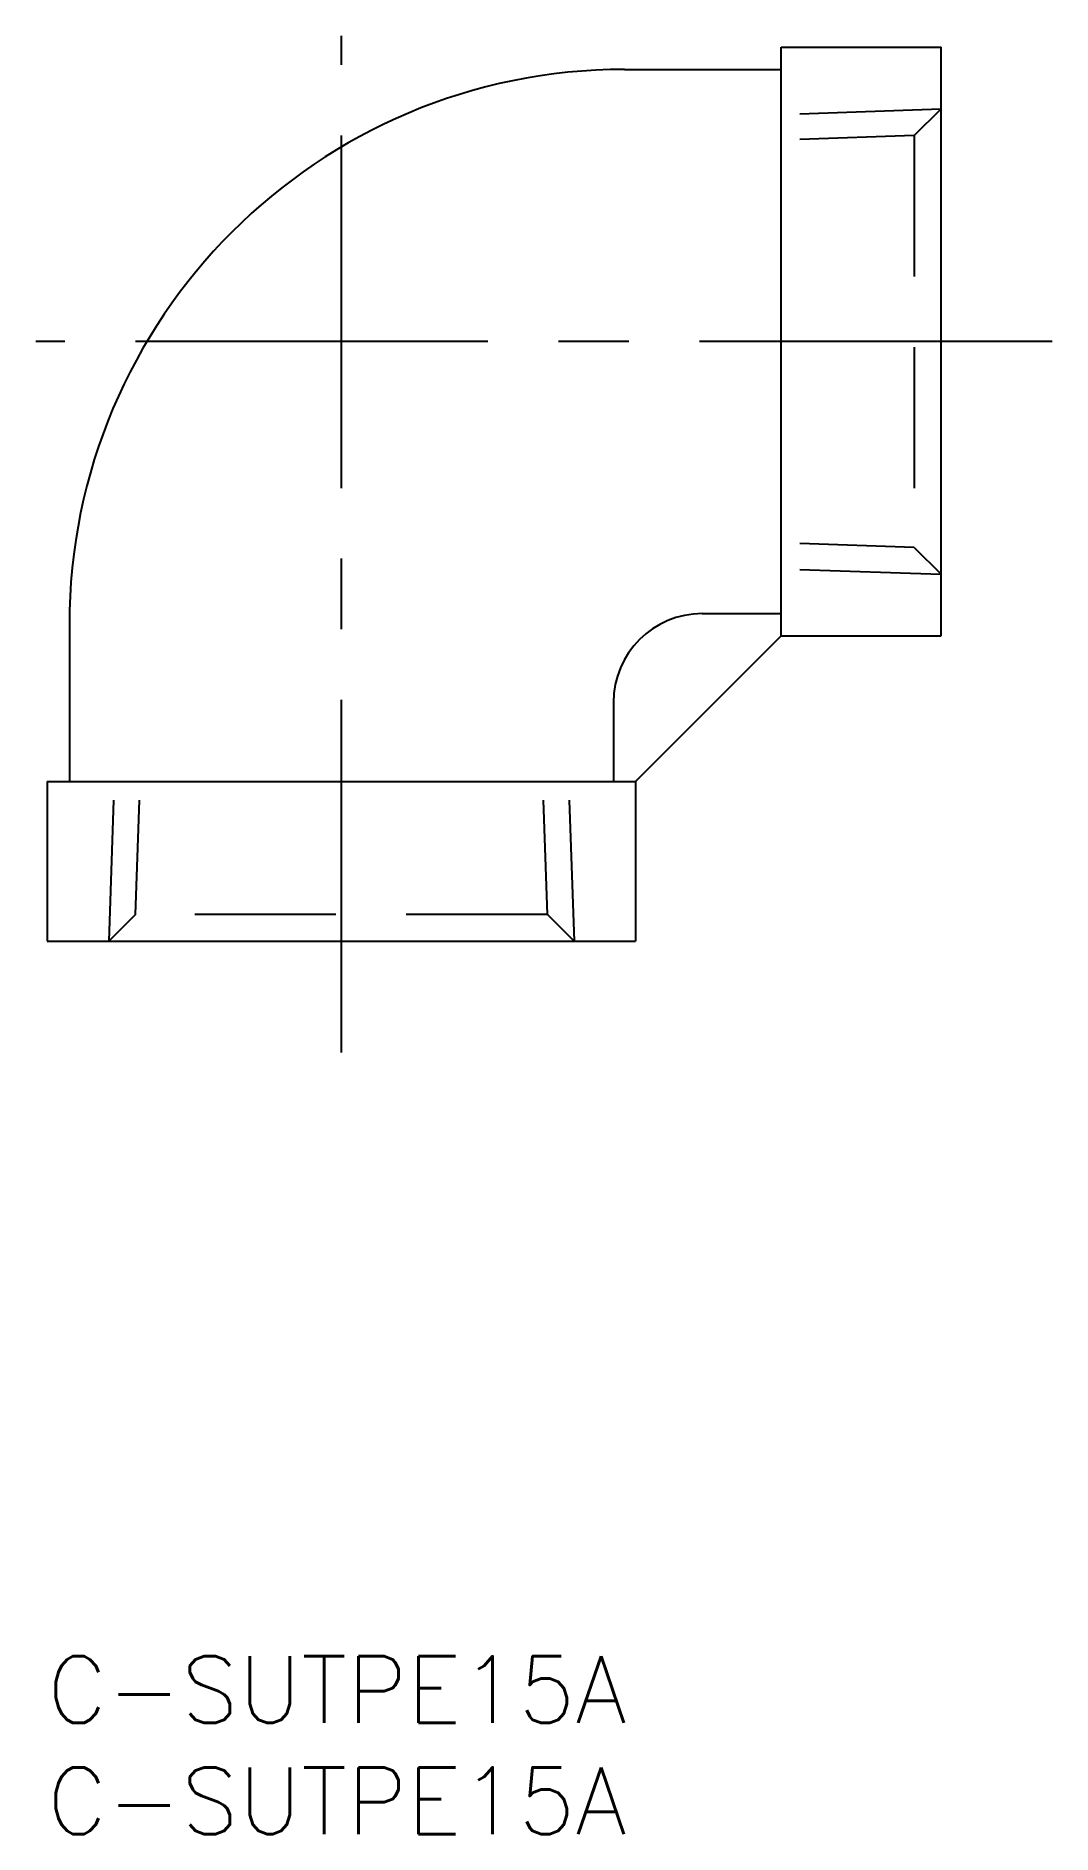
# Model space of a CAD drawing. Extents: x -0.5 to 45.3, y -8 to 72.9.
import ezdxf

# ---------------------------------------------------------------- set-up
doc = ezdxf.new("R2010")
doc.units = 0
doc.header["$LTSCALE"] = 0.5
doc.linetypes.add('CENTER', pattern=[50.8, 31.75, -6.35, 6.35, -6.35])
doc.linetypes.add('DASHED', pattern=[19.05, 12.7, -6.35])
doc.layers.get('0').update_dxf_attribs({"linetype": 'CONTINUOUS'})
doc.layers.add('CENTER', color=1, linetype='CENTER')
doc.styles.get("Standard").update_dxf_attribs({"font": 'txt.shx', "height": 3, "bigfont": 'bigfont.shx'})

# ---------------------------------------------------------------- blocks, each defined once
blk = doc.blocks.new('*U12')
at = {"color": 7, "linetype": 'CONTINUOUS'}
blk.add_text('C-SUTPE15A', height=3, dxfattribs=at).set_placement((0, -3))
blk = doc.blocks.new('*U13')
at = {"color": 7, "linetype": 'CONTINUOUS'}
blk.add_text('C-SUTPE15A', height=3, dxfattribs=at).set_placement((0, -8))

msp = doc.modelspace()

# ---------------------------------------------------------------- linework, layer by layer
at = {"color": 7, "linetype": 'CONTINUOUS'}
for p, q in [((33.05, 72.438), (40.25, 72.438)), ((33.05, 45.938), (33.05, 72.438)), ((40.25, 45.938), (40.25, 72.438)), ((26, 71.438), (33.05, 71.438)), ((1, 46.438), (1, 39.388)), ((29.5, 46.938), (33.05, 46.938)), ((26.5, 39.388), (33.05, 45.938)), ((33.05, 45.938), (40.25, 45.938)), ((25.5, 42.938), (25.5, 39.388)), ((0, 39.388), (26.5, 39.388)), ((0, 39.388), (0, 32.188)), ((26.5, 39.388), (26.5, 32.188)), ((0, 32.188), (26.5, 32.188))]:
    msp.add_line(p, q, dxfattribs=at)
at = {"color": 3, "linetype": 'DASHED'}
for p, q in [((33.9, 69.444), (40.25, 69.666)), ((39.046, 68.462), (40.25, 69.666)), ((39.046, 68.462), (33.9, 68.282)), ((39.046, 68.462), (39.046, 49.915)), ((39.046, 49.915), (33.9, 50.094)), ((39.046, 49.915), (40.25, 48.711)), ((33.9, 48.932), (40.25, 48.711)), ((2.994, 38.538), (2.772, 32.188)), ((3.977, 33.392), (4.156, 38.538)), ((22.523, 33.392), (22.344, 38.538)), ((23.506, 38.538), (23.727, 32.188)), ((3.977, 33.392), (2.772, 32.188)), ((22.523, 33.392), (3.977, 33.392)), ((22.523, 33.392), (23.727, 32.188))]:
    msp.add_line(p, q, dxfattribs=at)
at = {"color": 7, "linetype": 'CONTINUOUS'}
for centre, radius in [((26, 46.438), 25), ((29.5, 42.938), 4)]:
    msp.add_arc(centre, radius, 90, 180, dxfattribs=at)
at = {"layer": 'CENTER', "color": 1, "linetype": 'CENTER'}
for p, q in [((13.25, 27.188), (13.25, 72.943)), ((45.25, 59.188), (-0.504, 59.188))]:
    msp.add_line(p, q, dxfattribs=at)

# ---------------------------------------------------------------- block references
at = {"color": 7, "linetype": 'CONTINUOUS'}
for name in ['*U12', '*U13']:
    msp.add_blockref(name, (0, 0), dxfattribs=at)

doc.saveas('drawing.dxf')
